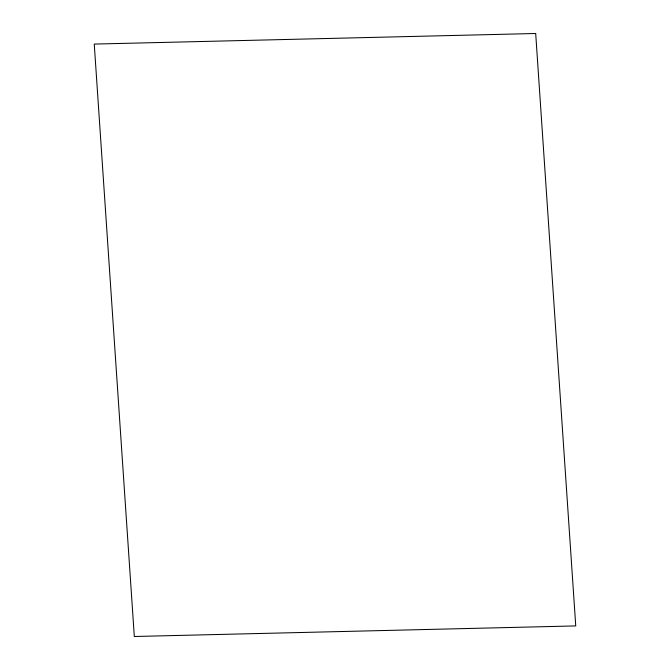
<?xml version="1.0" encoding="UTF-8"?>
<svg xmlns="http://www.w3.org/2000/svg" width="670" height="670" viewBox="0 0 670 670"><rect width="100%" height="100%" fill="white"/><g stroke="black" fill="none" stroke-linecap="round" stroke-linejoin="round"><path stroke-width="1" d="M535.69 33.5L94.252 44.078L134.31 636.5L575.748 625.914L535.69 33.5"/></g></svg>
